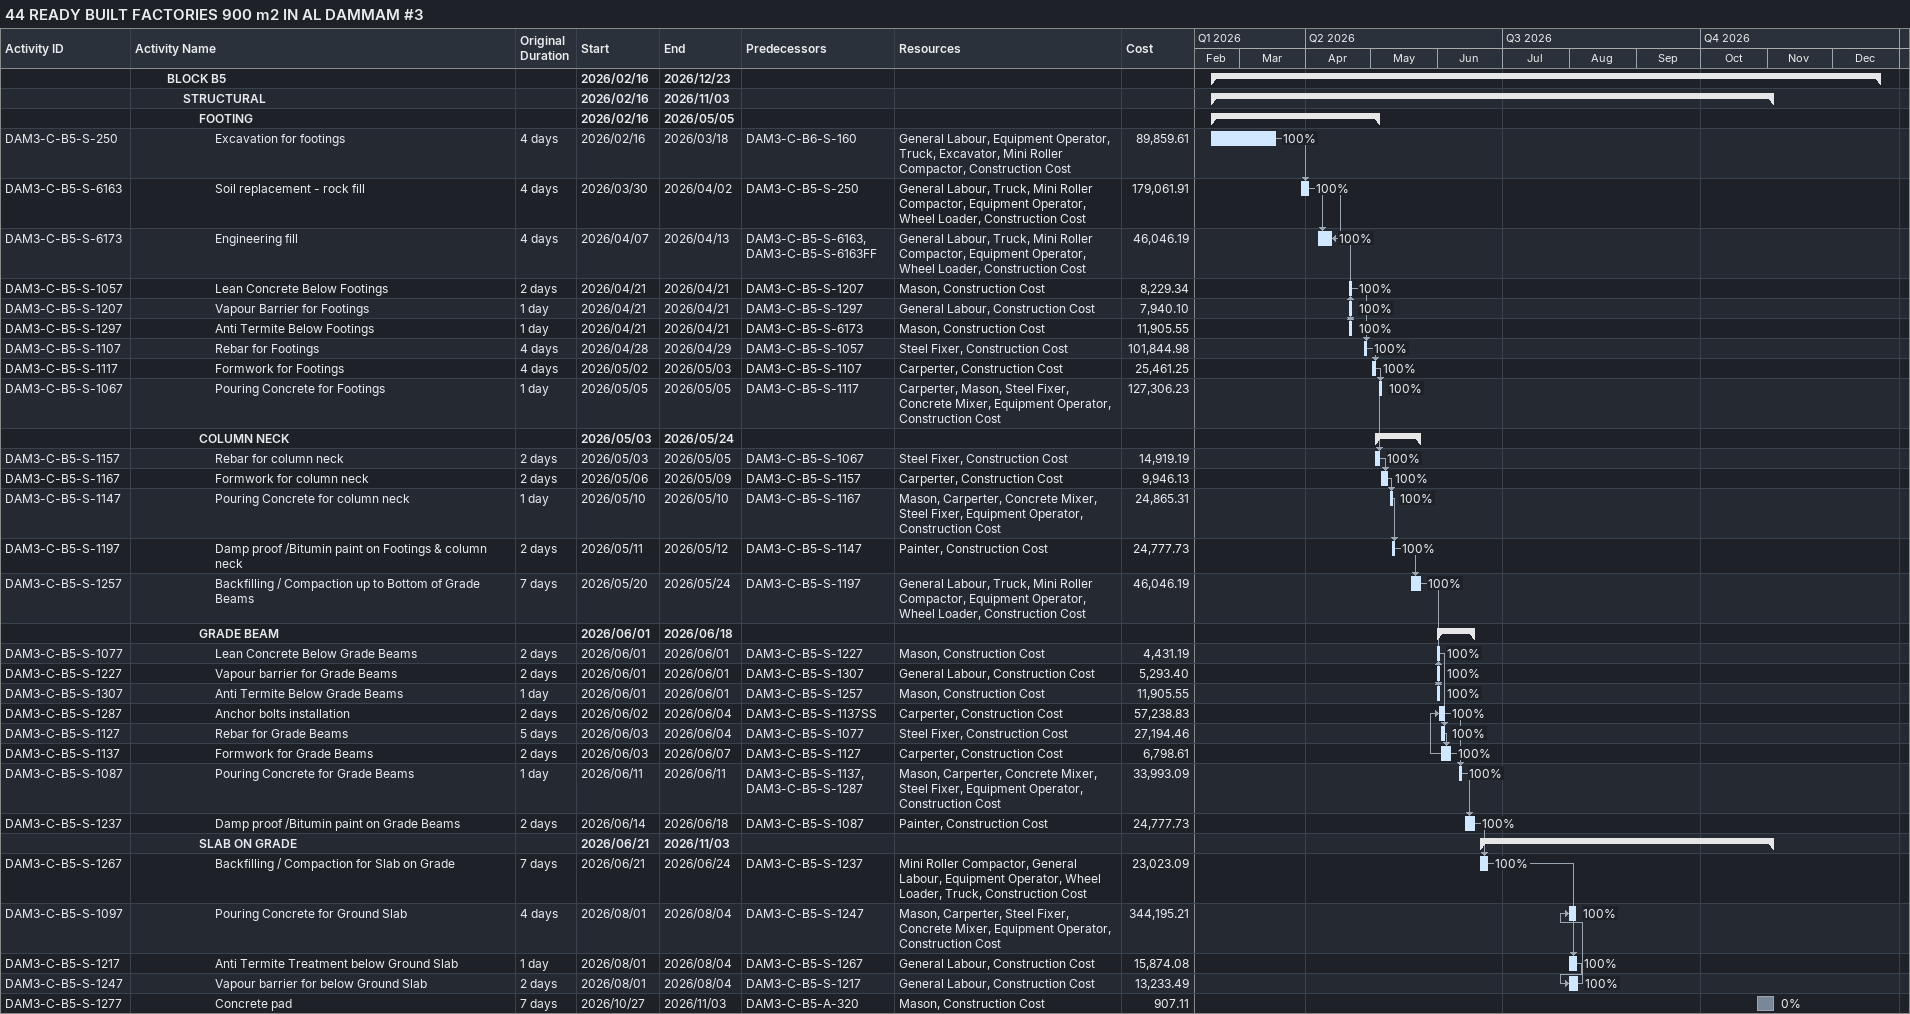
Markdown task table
44 READY BUILT FACTORIES 900 m2 IN AL DAMMAM #3

| ID | Level | Task | Original duration | Start | Finish | Predecessors | Resources | % complete | Cost |
|---|---|---|---|---|---|---|---|---|---|
|  | 3 | **BLOCK B5** |  | 2026-02-16 | 2026-12-23 |  |  |  |  |
|  | 4 | **STRUCTURAL** |  | 2026-02-16 | 2026-11-03 |  |  |  |  |
|  | 5 | **FOOTING** |  | 2026-02-16 | 2026-05-05 |  |  |  |  |
| DAM3-C-B5-S-250 | 6 | Excavation for footings | 4d | 2026-02-16 | 2026-03-18 | DAM3-C-B6-S-160 | General Labour, Equipment Operator, Truck, Excavator, Mini Roller Compactor, Construction Cost | 100 | 89859.61 |
| DAM3-C-B5-S-6163 | 6 | Soil replacement - rock fill | 4d | 2026-03-30 | 2026-04-02 | DAM3-C-B5-S-250 | General Labour, Truck, Mini Roller Compactor, Equipment Operator, Wheel Loader, Construction Cost | 100 | 179061.91 |
| DAM3-C-B5-S-6173 | 6 | Engineering fill | 4d | 2026-04-07 | 2026-04-13 | DAM3-C-B5-S-6163, DAM3-C-B5-S-6163FF | General Labour, Truck, Mini Roller Compactor, Equipment Operator, Wheel Loader, Construction Cost | 100 | 46046.19 |
| DAM3-C-B5-S-1057 | 6 | Lean Concrete Below Footings | 2d | 2026-04-21 | 2026-04-21 | DAM3-C-B5-S-1207 | Mason, Construction Cost | 100 | 8229.34 |
| DAM3-C-B5-S-1207 | 6 | Vapour Barrier for Footings | 1d | 2026-04-21 | 2026-04-21 | DAM3-C-B5-S-1297 | General Labour, Construction Cost | 100 | 7940.10 |
| DAM3-C-B5-S-1297 | 6 | Anti Termite Below Footings | 1d | 2026-04-21 | 2026-04-21 | DAM3-C-B5-S-6173 | Mason, Construction Cost | 100 | 11905.55 |
| DAM3-C-B5-S-1107 | 6 | Rebar for Footings | 4d | 2026-04-28 | 2026-04-29 | DAM3-C-B5-S-1057 | Steel Fixer, Construction Cost | 100 | 101844.98 |
| DAM3-C-B5-S-1117 | 6 | Formwork for Footings | 4d | 2026-05-02 | 2026-05-03 | DAM3-C-B5-S-1107 | Carperter, Construction Cost | 100 | 25461.25 |
| DAM3-C-B5-S-1067 | 6 | Pouring Concrete for Footings | 1d | 2026-05-05 | 2026-05-05 | DAM3-C-B5-S-1117 | Carperter, Mason, Steel Fixer, Concrete Mixer, Equipment Operator, Construction Cost | 100 | 127306.23 |
|  | 5 | **COLUMN NECK** |  | 2026-05-03 | 2026-05-24 |  |  |  |  |
| DAM3-C-B5-S-1157 | 6 | Rebar for column neck | 2d | 2026-05-03 | 2026-05-05 | DAM3-C-B5-S-1067 | Steel Fixer, Construction Cost | 100 | 14919.19 |
| DAM3-C-B5-S-1167 | 6 | Formwork for column neck | 2d | 2026-05-06 | 2026-05-09 | DAM3-C-B5-S-1157 | Carperter, Construction Cost | 100 | 9946.13 |
| DAM3-C-B5-S-1147 | 6 | Pouring Concrete for column neck | 1d | 2026-05-10 | 2026-05-10 | DAM3-C-B5-S-1167 | Mason, Carperter, Concrete Mixer, Steel Fixer, Equipment Operator, Construction Cost | 100 | 24865.31 |
| DAM3-C-B5-S-1197 | 6 | Damp proof /Bitumin paint on Footings & column neck | 2d | 2026-05-11 | 2026-05-12 | DAM3-C-B5-S-1147 | Painter, Construction Cost | 100 | 24777.73 |
| DAM3-C-B5-S-1257 | 6 | Backfilling / Compaction up to Bottom of Grade Beams | 7d | 2026-05-20 | 2026-05-24 | DAM3-C-B5-S-1197 | General Labour, Truck, Mini Roller Compactor, Equipment Operator, Wheel Loader, Construction Cost | 100 | 46046.19 |
|  | 5 | **GRADE BEAM** |  | 2026-06-01 | 2026-06-18 |  |  |  |  |
| DAM3-C-B5-S-1077 | 6 | Lean Concrete Below Grade Beams | 2d | 2026-06-01 | 2026-06-01 | DAM3-C-B5-S-1227 | Mason, Construction Cost | 100 | 4431.19 |
| DAM3-C-B5-S-1227 | 6 | Vapour barrier for Grade Beams | 2d | 2026-06-01 | 2026-06-01 | DAM3-C-B5-S-1307 | General Labour, Construction Cost | 100 | 5293.40 |
| DAM3-C-B5-S-1307 | 6 | Anti Termite Below Grade Beams | 1d | 2026-06-01 | 2026-06-01 | DAM3-C-B5-S-1257 | Mason, Construction Cost | 100 | 11905.55 |
| DAM3-C-B5-S-1287 | 6 | Anchor bolts installation | 2d | 2026-06-02 | 2026-06-04 | DAM3-C-B5-S-1137SS | Carperter, Construction Cost | 100 | 57238.83 |
| DAM3-C-B5-S-1127 | 6 | Rebar for Grade Beams | 5d | 2026-06-03 | 2026-06-04 | DAM3-C-B5-S-1077 | Steel Fixer, Construction Cost | 100 | 27194.46 |
| DAM3-C-B5-S-1137 | 6 | Formwork for Grade Beams | 2d | 2026-06-03 | 2026-06-07 | DAM3-C-B5-S-1127 | Carperter, Construction Cost | 100 | 6798.61 |
| DAM3-C-B5-S-1087 | 6 | Pouring Concrete for Grade Beams | 1d | 2026-06-11 | 2026-06-11 | DAM3-C-B5-S-1137, DAM3-C-B5-S-1287 | Mason, Carperter, Concrete Mixer, Steel Fixer, Equipment Operator, Construction Cost | 100 | 33993.09 |
| DAM3-C-B5-S-1237 | 6 | Damp proof /Bitumin paint on Grade Beams | 2d | 2026-06-14 | 2026-06-18 | DAM3-C-B5-S-1087 | Painter, Construction Cost | 100 | 24777.73 |
|  | 5 | **SLAB ON GRADE** |  | 2026-06-21 | 2026-11-03 |  |  |  |  |
| DAM3-C-B5-S-1267 | 6 | Backfilling / Compaction for Slab on Grade | 7d | 2026-06-21 | 2026-06-24 | DAM3-C-B5-S-1237 | Mini Roller Compactor, General Labour, Equipment Operator, Wheel Loader, Truck, Construction Cost | 100 | 23023.09 |
| DAM3-C-B5-S-1097 | 6 | Pouring Concrete for Ground Slab | 4d | 2026-08-01 | 2026-08-04 | DAM3-C-B5-S-1247 | Mason, Carperter, Steel Fixer, Concrete Mixer, Equipment Operator, Construction Cost | 100 | 344195.21 |
| DAM3-C-B5-S-1217 | 6 | Anti Termite Treatment below Ground Slab | 1d | 2026-08-01 | 2026-08-04 | DAM3-C-B5-S-1267 | General Labour, Construction Cost | 100 | 15874.08 |
| DAM3-C-B5-S-1247 | 6 | Vapour barrier for below Ground Slab | 2d | 2026-08-01 | 2026-08-04 | DAM3-C-B5-S-1217 | General Labour, Construction Cost | 100 | 13233.49 |
| DAM3-C-B5-S-1277 | 6 | Concrete pad | 7d | 2026-10-27 | 2026-11-03 | DAM3-C-B5-A-320 | Mason, Construction Cost | 0 | 907.11 |
